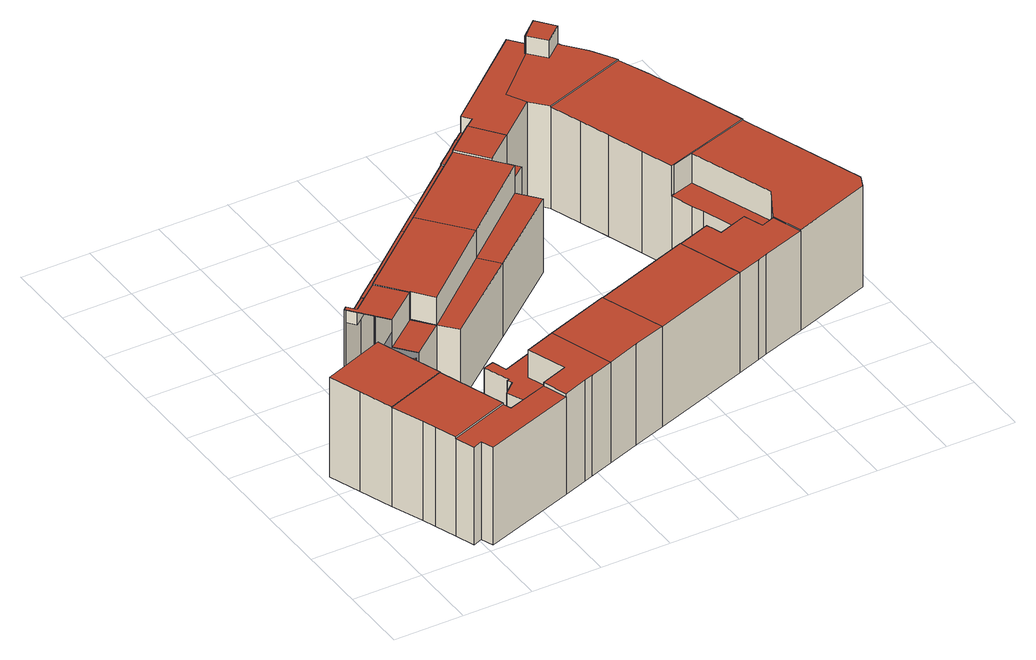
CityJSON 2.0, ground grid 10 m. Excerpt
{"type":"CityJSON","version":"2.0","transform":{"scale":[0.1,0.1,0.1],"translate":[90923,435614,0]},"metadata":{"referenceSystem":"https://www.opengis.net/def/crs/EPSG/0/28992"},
"CityObjects":{
"building1":{"type":"Building","attributes":{"TerrainHeight":3.03,"bron_tex":"UltraCAM-X 10cm juni 2008","voll_tex":"complete","bron_geo":"Lidar 15-30 punten - nov. 2008","status":"1"},"geometry":[{"type":"MultiSurface","lod":"2","boundaries":[[[0,1,2,3,4,5]],[[6,7,8,9,10,11,12,13,14]],[[15,16,17,18,19,20,21,22,23]],[[0,5,14,13]],[[5,4,6,14]],[[4,3,24,25]],[[3,2,18,17]],[[2,1,19,18]],[[11,10,22,21]],[[10,9,23,22]],[[9,8,15,23]],[[8,7,16,15]],[[7,6,26,27]]],"semantics":{"surfaces":[{"type":"RoofSurface"},{"type":"GroundSurface"},{"type":"WallSurface"}],"values":[0,0,1,2,2,2,2,2,2,2,2,2,2]}}]},
"building2":{"type":"Building","attributes":{"TerrainHeight":3.12,"bron_tex":"UltraCAM-X 10cm juni 2008","voll_tex":"complete","bron_geo":"Lidar 15-30 punten - nov. 2008","status":"1"},"geometry":[{"type":"MultiSurface","lod":"2","boundaries":[[[28,25,24,29,30,31]],[[32,27,26,33,34,35,36,37]],[[38,39,40,41,42,43,17,16]],[[25,28,33,26]],[[28,31,44,45]],[[31,30,46,42]],[[30,29,43,46]],[[29,24,17,43]],[[27,32,47,16]],[[32,37,38,47]],[[37,36,39,38]],[[36,35,40,39]],[[35,34,48,49]],[[34,33,50,48]]],"semantics":{"surfaces":[{"type":"RoofSurface"},{"type":"GroundSurface"},{"type":"WallSurface"}],"values":[0,0,1,2,2,2,2,2,2,2,2,2,2,2]}}]},
"building3":{"type":"Building","attributes":{"TerrainHeight":3.31,"bron_tex":"UltraCAM-X 10cm juni 2008","voll_tex":"complete","bron_geo":"Lidar 15-30 punten - nov. 2008","status":"1"},"geometry":[{"type":"MultiSurface","lod":"2","boundaries":[[[51,52,45,44,53,54,55,56]],[[49,48,50,57,58,59]],[[60,61,62,63,64,42,41,40]],[[45,52,57,50]],[[52,51,58,57]],[[56,55,62,61]],[[55,54,63,62]],[[54,53,64,63]],[[53,44,42,64]],[[49,59,60,40]]],"semantics":{"surfaces":[{"type":"RoofSurface"},{"type":"GroundSurface"},{"type":"WallSurface"}],"values":[0,0,1,2,2,2,2,2,2,2]}}]},
"building4":{"type":"Building","attributes":{"TerrainHeight":2.93,"bron_tex":"UltraCAM-X 10cm juni 2008","voll_tex":"complete","bron_geo":"Lidar 15-30 punten - nov. 2008","status":"1"},"geometry":[{"type":"MultiSurface","lod":"2","boundaries":[[[65,66,67,68,69,70,71]],[[72,73,74,75]],[[76,77,78,79]],[[80,81,82,83]],[[66,65,84,80]],[[65,71,85,84]],[[71,70,77,76]],[[70,69,78,77]],[[68,67,72,75]],[[67,66,86,87]],[[74,73,83,82]],[[73,72,88,89]],[[76,79,81,85]]],"semantics":{"surfaces":[{"type":"RoofSurface"},{"type":"GroundSurface"},{"type":"WallSurface"}],"values":[0,0,0,1,2,2,2,2,2,2,2,2,2]}}]},
"building5":{"type":"Building","attributes":{"TerrainHeight":2.88,"bron_tex":"UltraCAM-X 10cm juni 2008","voll_tex":"complete","bron_geo":"Lidar 15-30 punten - nov. 2008","status":"1"},"geometry":[{"type":"MultiSurface","lod":"2","boundaries":[[[90,91,92,93,94,95,96,97]],[[98,99,100,101,102,103,104,105,106,107,108,109,110]],[[111,112,113,61,60,114,115,116,117,118,119,120]],[[95,94,100,99]],[[94,93,101,100]],[[93,92,102,101]],[[91,90,121,112]],[[90,97,113,121]],[[97,96,61,113]],[[96,95,51,56]],[[110,109,115,114]],[[109,108,116,115]],[[108,107,117,116]],[[107,106,118,117]],[[106,105,119,118]],[[105,104,120,119]],[[104,103,111,120]],[[99,98,59,58]],[[98,110,114,60]]],"semantics":{"surfaces":[{"type":"RoofSurface"},{"type":"GroundSurface"},{"type":"WallSurface"}],"values":[0,0,1,2,2,2,2,2,2,2,2,2,2,2,2,2,2,2,2]}}]},
"building6":{"type":"Building","attributes":{"TerrainHeight":2.82,"bron_tex":"UltraCAM-X 10cm juni 2008","voll_tex":"complete","bron_geo":"Lidar 15-30 punten - nov. 2008","status":"1"},"geometry":[{"type":"MultiSurface","lod":"2","boundaries":[[[122,123,124,125,126,127]],[[128,129,130]],[[131,132,133,134,135,136,137]],[[129,138,139,140]],[[141,142,143,144,82,81,145]],[[122,127,132,131]],[[126,125,129,140]],[[125,124,130,129]],[[124,123,128,130]],[[123,122,69,68]],[[129,128,75,74]],[[137,136,146,81]],[[136,135,145,146]],[[135,134,141,145]],[[134,133,142,141]],[[131,137,79,78]],[[139,138,144,143]],[[138,129,82,144]]],"semantics":{"surfaces":[{"type":"RoofSurface"},{"type":"GroundSurface"},{"type":"WallSurface"}],"values":[0,0,0,0,1,2,2,2,2,2,2,2,2,2,2,2,2,2]}}]},
"building7":{"type":"Building","attributes":{"TerrainHeight":2.81,"bron_tex":"UltraCAM-X 10cm juni 2008","voll_tex":"complete","bron_geo":"Lidar 15-30 punten - nov. 2008","status":"1"},"geometry":[{"type":"MultiSurface","lod":"2","boundaries":[[[92,91,147,148,149]],[[150,151,152,153,154,155]],[[111,156,157,158,159,112]],[[92,149,153,152]],[[149,148,160,161]],[[148,147,159,158]],[[147,91,112,159]],[[151,150,162,111]],[[150,155,156,162]],[[155,154,157,156]],[[154,153,163,164]],[[152,151,103,102]]],"semantics":{"surfaces":[{"type":"RoofSurface"},{"type":"GroundSurface"},{"type":"WallSurface"}],"values":[0,0,1,2,2,2,2,2,2,2,2,2]}}]},
"building8":{"type":"Building","attributes":{"TerrainHeight":2.8,"bron_tex":"UltraCAM-X 10cm juni 2008","voll_tex":"complete","bron_geo":"Lidar 15-30 punten - nov. 2008","status":"1"},"geometry":[{"type":"MultiSurface","lod":"2","boundaries":[[[165,166,167,168]],[[127,126,169,170,171,172,173]],[[133,132,174,175]],[[140,139,176,177]],[[142,178,179,180,181,143]],[[166,165,180,179]],[[127,173,174,132]],[[172,171,168,167]],[[171,170,165,168]],[[170,169,182,180]],[[169,126,140,177]],[[133,175,178,142]],[[177,176,181,182]],[[176,139,143,181]]],"semantics":{"surfaces":[{"type":"RoofSurface"},{"type":"GroundSurface"},{"type":"WallSurface"}],"values":[0,0,0,0,1,2,2,2,2,2,2,2,2,2]}}]},
"building9":{"type":"Building","attributes":{"TerrainHeight":2.94,"bron_tex":"UltraCAM-X 10cm juni 2008","voll_tex":"complete","bron_geo":"Lidar 15-30 punten - nov. 2008","status":"1"},"geometry":[{"type":"MultiSurface","lod":"2","boundaries":[[[161,160,183,184]],[[163,185,186,164]],[[157,187,188,158]],[[161,184,185,163]],[[184,183,189,190]],[[183,160,158,188]],[[164,186,187,157]],[[186,185,191,192]]],"semantics":{"surfaces":[{"type":"RoofSurface"},{"type":"GroundSurface"},{"type":"WallSurface"}],"values":[0,0,1,2,2,2,2,2]}}]},
"building10":{"type":"Building","attributes":{"TerrainHeight":2.59,"bron_tex":"UltraCAM-X 10cm juni 2008","voll_tex":"complete","bron_geo":"Lidar 15-30 punten - nov. 2008","status":"1"},"geometry":[{"type":"MultiSurface","lod":"2","boundaries":[[[193,194,195,196]],[[197,198,199,200]],[[201,202,203,204,205]],[[206,207,208,179,178]],[[196,195,208,207]],[[195,194,179,208]],[[194,193,167,166]],[[197,200,202,201]],[[200,199,209,210]],[[199,198,193,196]],[[198,197,173,172]],[[205,204,211,178]],[[204,203,206,211]],[[203,202,212,213]],[[201,205,175,174]]],"semantics":{"surfaces":[{"type":"RoofSurface"},{"type":"GroundSurface"},{"type":"WallSurface"}],"values":[0,0,0,1,2,2,2,2,2,2,2,2,2,2,2]}}]},
"building11":{"type":"Building","attributes":{"TerrainHeight":3.03,"bron_tex":"UltraCAM-X 10cm juni 2008","voll_tex":"complete","bron_geo":"Lidar 15-30 punten - nov. 2008","status":"1"},"geometry":[{"type":"MultiSurface","lod":"2","boundaries":[[[214,215,216,217,218]],[[219,220,221,222,223,224,225,190,189,226,227]],[[192,191,228,229,230,231,232,233]],[[234,235,236,188,187,237,238,239,240,241,242,243]],[[217,216,243,244]],[[216,215,234,243]],[[190,225,228,191]],[[225,224,229,228]],[[224,223,242,241]],[[223,222,244,242]],[[222,221,218,217]],[[221,220,214,218]],[[219,227,236,235]],[[227,226,245,236]],[[226,189,188,245]],[[192,233,237,187]],[[233,232,238,237]],[[232,231,239,238]],[[231,230,240,239]],[[230,229,241,240]]],"semantics":{"surfaces":[{"type":"RoofSurface"},{"type":"GroundSurface"},{"type":"WallSurface"}],"values":[0,0,0,1,2,2,2,2,2,2,2,2,2,2,2,2,2,2,2,2]}}]},
"building12":{"type":"Building","attributes":{"TerrainHeight":2.66,"bron_tex":"UltraCAM-X 10cm juni 2008","voll_tex":"complete","bron_geo":"Lidar 15-30 punten - nov. 2008","status":"1"},"geometry":[{"type":"MultiSurface","lod":"2","boundaries":[[[246,247,210,209,248,249,250,251,252,253]],[[254,213,212,255,256]],[[257,258,259]],[[260,261,207,206,262,263]],[[210,247,255,212]],[[247,246,256,255]],[[246,253,262,264]],[[253,252,263,262]],[[248,209,207,261]],[[213,254,265,206]],[[254,256,264,265]],[[259,258,252,251]],[[257,259,251,250]]],"semantics":{"surfaces":[{"type":"RoofSurface"},{"type":"GroundSurface"},{"type":"WallSurface"}],"values":[0,0,0,1,2,2,2,2,2,2,2,2,2]}}]},
"building13":{"type":"Building","attributes":{"TerrainHeight":2.68,"bron_tex":"UltraCAM-X 10cm juni 2008","voll_tex":"complete","bron_geo":"Lidar 15-30 punten - nov. 2008","status":"1"},"geometry":[{"type":"MultiSurface","lod":"2","boundaries":[[[250,249,248,266,267,268,269,270,271,272]],[[258,257,273,274,275]],[[276,277,278,279,261,260,263,280,281]],[[271,270,281,282]],[[270,269,276,281]],[[269,268,277,276]],[[268,267,278,277]],[[267,266,283,284]],[[266,248,261,279]],[[258,275,280,263]],[[275,274,282,280]],[[274,273,272,271]],[[273,257,250,272]]],"semantics":{"surfaces":[{"type":"RoofSurface"},{"type":"GroundSurface"},{"type":"WallSurface"}],"values":[0,0,1,2,2,2,2,2,2,2,2,2,2]}}]},
"building14":{"type":"Building","attributes":{"TerrainHeight":2.71,"bron_tex":"UltraCAM-X 10cm juni 2008","voll_tex":"complete","bron_geo":"Lidar 15-30 punten - nov. 2008","status":"1"},"geometry":[{"type":"MultiSurface","lod":"2","boundaries":[[[284,283,285,286,287,288,289,290,291,292,293]],[[294,295,296,297,298,299,279,278,300]],[[301,302,303,304]],[[284,293,300,278]],[[293,292,294,300]],[[292,291,295,294]],[[291,290,296,295]],[[290,289,305,306]],[[289,288,302,301]],[[288,287,298,297]],[[287,286,307,298]],[[286,285,299,307]],[[285,283,279,299]]],"semantics":{"surfaces":[{"type":"RoofSurface"},{"type":"GroundSurface"},{"type":"WallSurface"}],"values":[0,1,2,2,2,2,2,2,2,2,2,2,2]}}]},
"building15":{"type":"Building","attributes":{"TerrainHeight":2.8,"bron_tex":"UltraCAM-X 10cm juni 2008","voll_tex":"complete","bron_geo":"Lidar 15-30 punten - nov. 2008","status":"1"},"geometry":[{"type":"MultiSurface","lod":"2","boundaries":[[[308,304,303,309,310,311,312,313]],[[306,305,314,315,316,317,318,319,320,321]],[[322,323,324,235,234,325,297,296]],[[312,311,215,214]],[[311,310,325,234]],[[310,309,326,325]],[[309,303,297,326]],[[306,321,327,296]],[[321,320,322,327]],[[320,319,323,322]],[[319,318,324,323]],[[318,317,235,324]],[[317,316,220,219]],[[316,315,313,312]],[[315,314,308,313]],[[314,305,304,308]]],"semantics":{"surfaces":[{"type":"RoofSurface"},{"type":"GroundSurface"},{"type":"WallSurface"}],"values":[0,0,1,2,2,2,2,2,2,2,2,2,2,2,2,2]}}]}
},
"vertices":[
[101,272,152],[10,238,152],[27,192,152],[44,145,152],[134,178,152],[101,271,152],[134,178,110],[166,190,110],[150,237,110],[146,250,110],[153,268,110],[154,269,110],[127,281,110],[101,272,110],[101,271,110],[150,237,0],[166,190,0],[44,145,0],[27,192,0],[10,238,0],[127,281,0],[154,269,0],[153,268,0],[146,250,0],[44,145,151],[134,178,151],[134,178,109],[166,190,109],
[168,82,151],[62,99,151],[69,80,151],[80,50,151],[174,167,109],[168,82,109],[196,93,109],[210,115,109],[188,125,109],[182,143,109],[182,143,0],[188,125,0],[210,115,0],[196,93,0],[80,50,0],[62,99,0],[80,50,149],[168,82,149],[69,80,0],[174,167,0],[196,93,108],[210,115,108],[168,82,108],
[231,90,149],[172,70,149],[90,22,149],[103,27,149],[110,9,149],[243,55,149],[172,70,108],[231,90,108],[222,118,108],[222,118,0],[243,55,0],[110,9,0],[103,27,0],[90,22,0],
[104,355,153],[100,352,153],[140,303,153],[188,341,153],[157,379,153],[114,344,153],[104,356,153],[140,303,111],[163,276,111],[211,314,111],[188,341,111],[104,356,129],[114,344,129],[157,379,129],[147,391,129],[100,352,0],[147,391,0],[211,314,0],[163,276,0],[104,355,0],[104,356,0],[100,352,152],[140,303,152],[140,303,110],[163,276,110],
[291,72,154],[325,84,154],[294,175,154],[250,159,154],[270,104,154],[231,90,154],[243,55,154],[278,68,154],[222,118,112],[231,90,112],[270,104,112],[250,159,112],[294,175,112],[283,205,112],[236,188,112],[229,209,112],[214,205,112],[228,168,112],[225,167,112],[228,160,112],[211,145,112],[283,205,0],[325,84,0],[278,68,0],[211,145,0],[228,160,0],[225,167,0],[228,168,0],[214,205,0],[229,209,0],[236,188,0],[291,72,0],
[157,379,154],[188,341,154],[189,342,154],[211,314,154],[326,411,154],[273,475,154],[188,341,112],[211,314,112],[189,342,112],[157,379,130],[273,475,130],[263,487,130],[189,425,130],[186,423,130],[185,422,130],[147,391,130],[231,290,112],[348,384,112],[326,411,112],[189,425,0],[263,487,0],[348,384,0],[231,290,0],[186,423,0],[185,422,0],
[372,101,154],[419,117,154],[387,208,154],[316,216,113],[283,205,113],[294,175,113],[387,208,113],[377,238,113],[331,222,113],[331,222,0],[377,238,0],[419,117,0],[372,101,0],[419,117,153],[387,208,153],[316,216,0],[387,208,111],[377,238,111],
[432,513,111],[433,514,111],[420,529,111],[419,529,111],[438,505,154],[432,513,154],[419,529,154],[420,529,154],[387,569,154],[387,569,130],[377,581,130],[462,476,112],[438,505,112],[377,581,0],[433,514,0],[432,513,0],[462,476,0],[438,505,0],
[561,167,153],[530,258,153],[530,258,111],[519,289,111],[519,289,0],[561,167,0],[561,167,152],[530,258,152],[530,258,110],[519,289,110],
[420,529,114],[433,514,114],[473,546,114],[461,562,114],[387,569,157],[420,529,157],[461,562,157],[429,604,157],[387,569,132],[429,604,132],[419,616,132],[399,599,132],[377,581,132],[419,616,0],[461,562,0],[473,546,0],[461,562,156],[429,604,156],[399,599,0],[429,604,131],[419,616,131],
[658,247,107],[644,288,107],[635,271,107],[628,268,107],[638,240,107],[672,205,152],[658,247,152],[638,240,152],[628,268,152],[586,253,152],[582,266,152],[578,275,152],[596,179,152],[610,184,152],[578,275,110],[582,266,110],[596,271,110],[584,305,110],[569,299,110],[567,306,110],[644,288,0],[672,205,0],[610,184,0],[567,306,0],[569,299,0],[584,305,0],[596,271,0],[582,266,0],[586,253,0],[635,271,0],[628,268,0],[596,179,0],
[433,627,156],[443,615,156],[520,611,156],[505,638,156],[571,700,156],[570,701,156],[585,714,156],[566,738,156],[431,626,131],[443,615,131],[433,627,131],[571,700,183],[585,714,183],[570,701,183],[505,638,0],[520,611,0],[566,738,0],[585,714,0],[433,627,0],[431,626,0],
[540,588,156],[663,630,156],[660,636,156],[642,665,156],[619,693,156],[616,698,156],[591,677,156],[591,677,183],[616,698,183],[596,723,183],[642,665,0],[660,636,0],[663,630,0],[540,588,0],[596,723,0],[619,693,0],[616,698,0],[540,588,155],[663,630,155],
[556,542,155],[571,500,155],[589,448,155],[604,403,155],[608,404,155],[731,443,155],[714,492,155],[682,585,155],[681,586,155],[682,585,0],[714,492,0],[731,443,0],[604,403,0],[589,448,0],[556,542,0],[681,586,0],[608,404,110],[604,403,110],[604,403,109],[608,404,109],[608,404,154],[731,443,154],[571,500,0],
[640,414,109],[615,371,109],[621,354,109],[644,288,109],[658,247,109],[683,294,109],[640,414,154],[683,294,154],[658,247,154],[672,205,154],[786,245,154],[794,263,154],[747,397,154],[735,432,154],[747,397,0],[794,263,0],[786,245,0],[621,354,0],[615,371,0],[735,432,0]
]}
